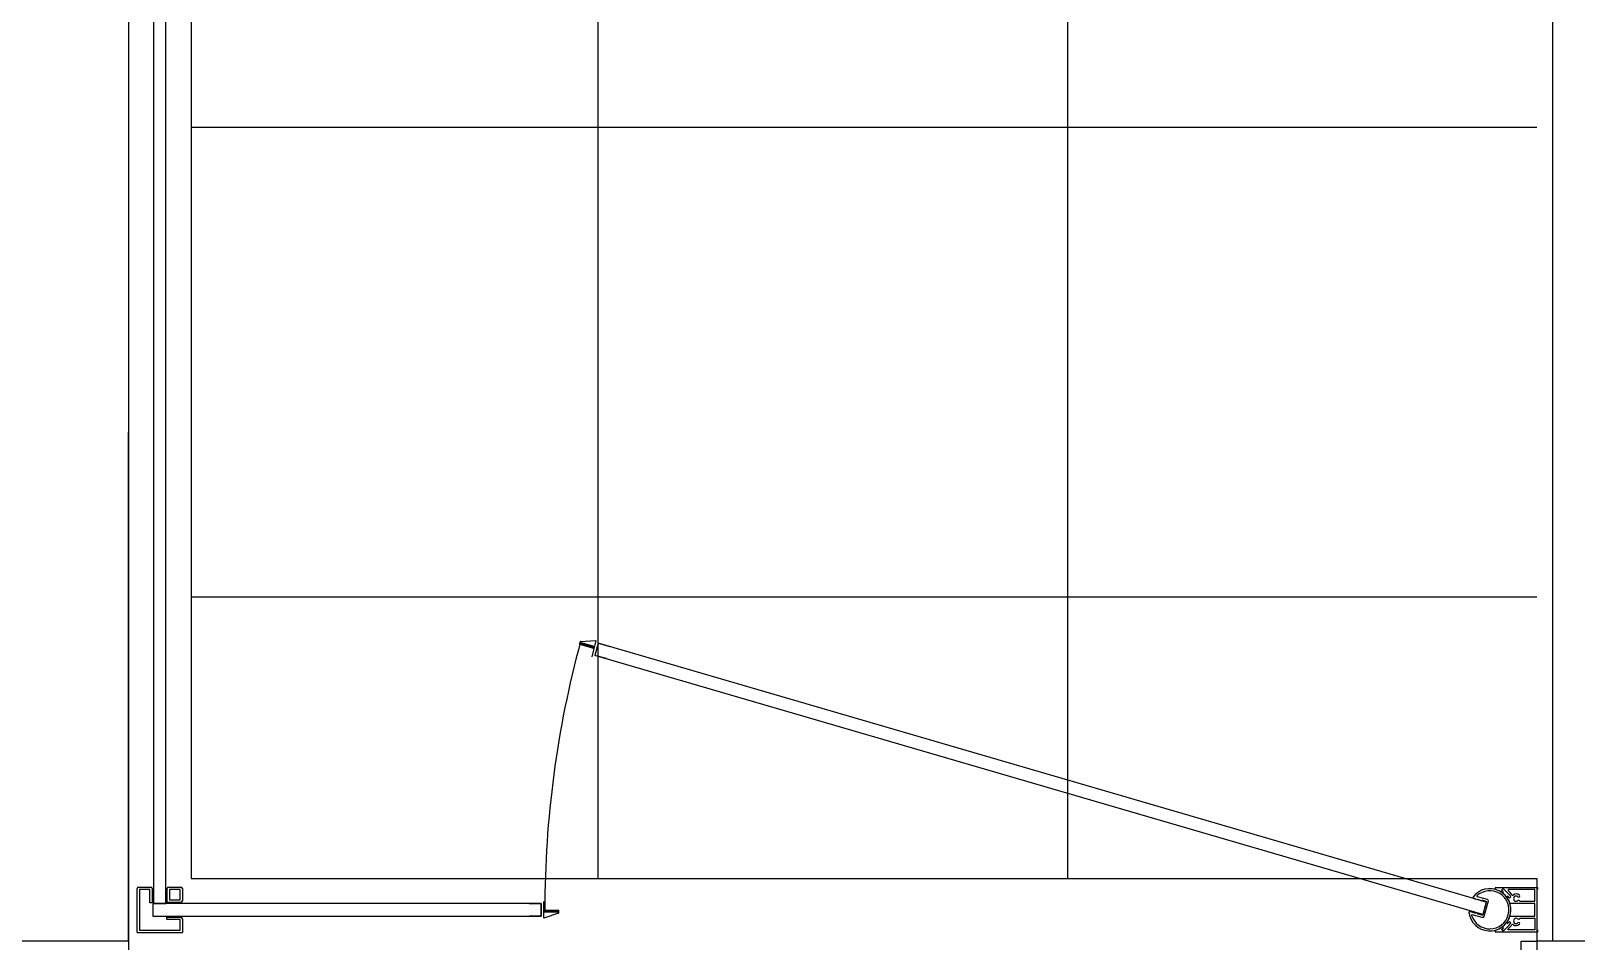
# Model space of a CAD drawing. Header units: millimetres. Extents: x 18456 to 179493, y -203649 to 469211.
# Drawn here: x 144897 to 145884, y 201591 to 202172 of the extents above; entities that cross this region are included whole.
import ezdxf

# ---------------------------------------------------------------- set-up
doc = ezdxf.new("R2010")
doc.units = ezdxf.units.MM
for name, color, linetype, true_color in [('X-평면도(기본형)$0$DOOR', 4, 'Continuous', 0x00ffff), ('X-평면도(기본형)$0$FIN', 9, 'Continuous', 0x808080), ('X-평면도(기본형)$0$FUR', 6, 'Continuous', 0xff00ff), ('X-평면도(기본형)$0$TIL', 5, 'Continuous', 0x0000ff)]:
    doc.layers.add(name, color=color, linetype=linetype, true_color=true_color)

# ---------------------------------------------------------------- blocks, each defined once
blk = doc.blocks.new('X-평면도(기본형)$0$pkdr750190-1')
at = {"layer": 'X-평면도(기본형)$0$DOOR'}
for points in [[(-250, 750), (-250, 725), (-240, 725), (-240, 720), (-260, 720), (-260, 750)], [(-115, 750), (-250, 750), (-250, 726), (-115, 726)]]:
    blk.add_lwpolyline(points, close=True, dxfattribs=at)

msp = doc.modelspace()

# ---------------------------------------------------------------- hatches: boundary and pattern name
at = {"layer": 'X-평면도(기본형)$0$FUR', "true_color": 0x808080}
for points in [[(145247.61, 201781.24), (145247.4, 201780.47), (145247.4, 201780.46), (145247.4, 201780.45), (145247.39, 201780.44), (145247.39, 201780.43), (145247.39, 201780.42), (145247.39, 201780.41), (145247.39, 201780.4), (145247.39, 201780.39), (145247.39, 201780.38), (145247.39, 201780.37), (145247.39, 201780.36), (145247.39, 201780.35), (145247.4, 201780.34), (145247.4, 201780.33), (145247.4, 201780.32), (145247.4, 201780.31), (145247.41, 201780.3), (145247.41, 201780.29), (145247.41, 201780.28), (145247.42, 201780.27), (145247.42, 201780.26), (145247.43, 201780.25), (145247.43, 201780.24), (145247.44, 201780.23), (145247.44, 201780.22), (145247.45, 201780.21), (145247.45, 201780.21), (145247.46, 201780.2), (145247.47, 201780.19), (145247.47, 201780.18), (145247.48, 201780.17), (145247.49, 201780.17), (145247.5, 201780.16), (145247.5, 201780.15), (145247.51, 201780.15), (145247.52, 201780.14), (145247.53, 201780.14), (145247.54, 201780.13), (145247.55, 201780.13), (145247.56, 201780.12), (145247.57, 201780.12), (145247.58, 201780.11), (145247.59, 201780.11), (145247.59, 201780.11), (145247.6, 201780.1), (145255.98, 201777.61), (145255.99, 201777.6), (145256, 201777.6), (145256.01, 201777.6), (145256.02, 201777.6), (145256.03, 201777.59), (145256.04, 201777.59), (145256.05, 201777.59), (145256.06, 201777.59), (145256.08, 201777.59), (145256.09, 201777.59), (145256.1, 201777.59), (145256.11, 201777.6), (145256.12, 201777.6), (145256.13, 201777.6), (145256.14, 201777.6), (145256.15, 201777.6), (145256.16, 201777.61), (145256.17, 201777.61), (145256.18, 201777.61), (145256.19, 201777.62), (145256.2, 201777.62), (145256.21, 201777.63), (145256.21, 201777.63), (145256.22, 201777.64), (145256.23, 201777.64), (145256.24, 201777.65), (145256.25, 201777.65), (145256.26, 201777.66), (145256.27, 201777.67), (145256.27, 201777.67), (145256.28, 201777.68), (145256.29, 201777.69), (145256.3, 201777.7), (145256.3, 201777.7), (145256.31, 201777.71), (145256.31, 201777.72), (145256.32, 201777.73), (145256.33, 201777.74), (145256.33, 201777.75), (145256.34, 201777.76), (145256.34, 201777.77), (145256.34, 201777.78), (145256.35, 201777.79), (145256.35, 201777.8), (145256.36, 201777.81), (145256.36, 201777.82), (145256.5, 201778.34), (145256.5, 201778.36), (145256.51, 201778.37), (145256.51, 201778.39), (145256.51, 201778.41), (145256.51, 201778.43), (145256.52, 201778.44), (145256.52, 201778.46), (145256.52, 201778.48), (145256.52, 201778.49), (145256.51, 201778.51), (145256.51, 201778.53), (145256.51, 201778.54), (145256.51, 201778.56), (145256.5, 201778.58), (145256.5, 201778.59), (145256.5, 201778.61), (145256.49, 201778.63), (145256.49, 201778.64), (145256.48, 201778.66), (145256.47, 201778.68), (145256.47, 201778.69), (145256.46, 201778.71), (145256.45, 201778.72), (145256.44, 201778.74), (145256.43, 201778.75), (145256.42, 201778.76), (145256.41, 201778.78), (145256.4, 201778.79), (145256.39, 201778.8), (145256.38, 201778.82), (145256.37, 201778.83), (145256.35, 201778.84), (145256.34, 201778.85), (145256.33, 201778.86), (145256.31, 201778.87), (145256.3, 201778.88), (145256.29, 201778.89), (145256.27, 201778.9), (145256.26, 201778.91), (145256.24, 201778.92), (145256.23, 201778.92), (145256.21, 201778.93), (145256.19, 201778.94), (145256.18, 201778.94), (145256.16, 201778.95), (145256.15, 201778.95)], [(145234.27, 201609.15), (145234.27, 201609.95), (145234.27, 201609.96), (145234.27, 201609.97), (145234.27, 201609.98), (145234.27, 201609.99), (145234.27, 201610), (145234.27, 201610.01), (145234.26, 201610.02), (145234.26, 201610.03), (145234.26, 201610.04), (145234.26, 201610.05), (145234.25, 201610.06), (145234.25, 201610.07), (145234.24, 201610.08), (145234.24, 201610.09), (145234.23, 201610.1), (145234.23, 201610.11), (145234.22, 201610.11), (145234.22, 201610.12), (145234.21, 201610.13), (145234.21, 201610.14), (145234.2, 201610.15), (145234.19, 201610.15), (145234.18, 201610.16), (145234.18, 201610.17), (145234.17, 201610.18), (145234.16, 201610.18), (145234.15, 201610.19), (145234.15, 201610.2), (145234.14, 201610.2), (145234.13, 201610.21), (145234.12, 201610.21), (145234.11, 201610.22), (145234.1, 201610.22), (145234.09, 201610.23), (145234.08, 201610.23), (145234.07, 201610.23), (145234.06, 201610.24), (145234.05, 201610.24), (145234.04, 201610.24), (145234.03, 201610.24), (145234.02, 201610.25), (145234.01, 201610.25), (145234, 201610.25), (145233.99, 201610.25), (145233.98, 201610.25), (145225.24, 201610.49), (145225.23, 201610.49), (145225.22, 201610.49), (145225.21, 201610.49), (145225.2, 201610.49), (145225.19, 201610.49), (145225.18, 201610.49), (145225.17, 201610.49), (145225.16, 201610.48), (145225.15, 201610.48), (145225.14, 201610.48), (145225.13, 201610.47), (145225.12, 201610.47), (145225.11, 201610.47), (145225.1, 201610.46), (145225.09, 201610.46), (145225.08, 201610.45), (145225.07, 201610.45), (145225.07, 201610.44), (145225.06, 201610.44), (145225.05, 201610.43), (145225.04, 201610.42), (145225.03, 201610.42), (145225.03, 201610.41), (145225.02, 201610.4), (145225.01, 201610.39), (145225, 201610.39), (145225, 201610.38), (145224.99, 201610.37), (145224.99, 201610.36), (145224.98, 201610.35), (145224.97, 201610.34), (145224.97, 201610.33), (145224.96, 201610.32), (145224.96, 201610.31), (145224.96, 201610.31), (145224.95, 201610.3), (145224.95, 201610.29), (145224.95, 201610.28), (145224.94, 201610.27), (145224.94, 201610.26), (145224.94, 201610.25), (145224.94, 201610.23), (145224.94, 201610.22), (145224.94, 201610.21), (145224.93, 201610.2), (145224.93, 201610.19), (145224.93, 201609.65), (145224.94, 201609.63), (145224.94, 201609.61), (145224.94, 201609.6), (145224.94, 201609.58), (145224.94, 201609.56), (145224.95, 201609.55), (145224.95, 201609.53), (145224.95, 201609.51), (145224.96, 201609.5), (145224.96, 201609.48), (145224.97, 201609.47), (145224.98, 201609.45), (145224.98, 201609.43), (145224.99, 201609.42), (145225, 201609.4), (145225.01, 201609.39), (145225.02, 201609.37), (145225.03, 201609.36), (145225.04, 201609.35), (145225.05, 201609.33), (145225.06, 201609.32), (145225.07, 201609.31), (145225.08, 201609.29), (145225.09, 201609.28), (145225.11, 201609.27), (145225.12, 201609.26), (145225.13, 201609.25), (145225.15, 201609.24), (145225.16, 201609.23), (145225.17, 201609.22), (145225.19, 201609.21), (145225.2, 201609.2), (145225.22, 201609.2), (145225.24, 201609.19), (145225.25, 201609.18), (145225.27, 201609.18), (145225.28, 201609.17), (145225.3, 201609.17), (145225.32, 201609.16), (145225.33, 201609.16), (145225.35, 201609.16), (145225.37, 201609.15), (145225.38, 201609.15), (145225.4, 201609.15), (145225.42, 201609.15), (145225.43, 201609.15)]]:
    msp.add_hatch(color=8, dxfattribs=at).paths.add_polyline_path(points, flags=0)

# ---------------------------------------------------------------- linework, layer by layer
at = {"layer": 'X-평면도(기본형)$0$FIN'}
msp.add_line((145869.19, 202800.57), (145869.19, 201590.57), dxfattribs=at)
at = {"layer": 'X-평면도(기본형)$0$FUR', "color": 4, "ltscale": 3, "true_color": 0x00ffff}
for p, q in [((144959.19, 202790.57), (144959.19, 201590.57)), ((144999.19, 202790.57), (144999.19, 201630.57)), ((144999.19, 201630.57), (145859.19, 201630.57)), ((145859.19, 201630.57), (145859.19, 201590.57))]:
    msp.add_line(p, q, dxfattribs=at)
at = {"layer": 'X-평면도(기본형)$0$FUR'}
msp.add_line((144959.19, 201590.57), (144959.19, 201915.57), dxfattribs=at)
at = {"layer": 'X-평면도(기본형)$0$FUR', "color": 8, "true_color": 0x808080}
for p, q in [((145247.73, 201781.69), (145247.4, 201780.47)), ((145255.98, 201777.61), (145247.6, 201780.1)), ((145256.15, 201778.95), (145247.61, 201781.24)), ((145248.01, 201781.91), (145257.94, 201782.49)), ((145257.94, 201782.49), (145255.2, 201772.25)), ((145256.58, 201777.4), (145255.98, 201777.61)), ((145256.5, 201778.34), (145256.36, 201777.82)), ((145256.58, 201777.4), (145256.58, 201777.4)), ((145259.28, 201780.79), (145257.21, 201773.06)), ((145259.28, 201780.79), (145257.21, 201773.06)), ((145259.28, 201780.79), (145266.71, 201778.79)), ((145826.77, 201615.33), (145259.28, 201780.79)), ((145264.64, 201771.07), (145257.21, 201773.06)), ((145824.7, 201607.6), (145257.21, 201773.06)), ((144964.69, 201596.07), (144964.69, 201624.07)), ((144965.69, 201625.07), (144973.44, 201625.07)), ((144972.94, 201623.57), (144966.19, 201623.57)), ((144972.94, 201615.07), (144972.94, 201623.57)), ((144974.44, 201624.07), (144974.44, 201615.07)), ((144983.94, 201615.32), (144983.94, 201624.07)), ((144984.94, 201625.07), (144992.69, 201625.07)), ((144985.44, 201623.57), (144985.44, 201616.82)), ((144992.19, 201623.57), (144985.44, 201623.57)), ((144993.69, 201624.07), (144993.69, 201616.32)), ((145818.33, 201618.73), (145818.31, 201618.66)), ((145820.9, 201618.99), (145827.3, 201617.27)), ((145832.39, 201624.04), (145832.39, 201624.27)), ((145832.89, 201624.77), (145859.49, 201624.77)), ((145837.37, 201623.95), (145836.47, 201623.05)), ((145857.89, 201623.47), (145840.89, 201623.47)), ((145840.89, 201623.47), (145840.89, 201622.85)), ((145841.56, 201617.96), (145842.46, 201618.86)), ((145857.89, 201615.97), (145857.89, 201623.47)), ((145859.19, 201623.47), (145859.19, 201597.67)), ((145859.49, 201623.47), (145859.19, 201623.47)), ((145859.49, 201624.77), (145859.49, 201623.47)), ((144974.44, 201615.07), (144972.94, 201615.07)), ((144992.69, 201615.32), (144983.94, 201615.32)), ((144985.44, 201616.82), (144992.19, 201616.82)), ((145215.19, 201614.57), (145222.88, 201614.57)), ((145222.88, 201606.57), (145222.88, 201614.57)), ((145222.88, 201614.57), (145222.88, 201606.57)), ((145222.88, 201614.57), (145222.88, 201606.57)), ((145222.88, 201606.7), (145222.88, 201614.44)), ((145224.61, 201605.27), (145224.61, 201615.87)), ((145224.61, 201610.54), (145225.24, 201610.49)), ((145224.61, 201610.54), (145224.61, 201610.54)), ((145224.93, 201609.65), (145224.93, 201610.19)), ((145225.24, 201610.49), (145233.98, 201610.25)), ((145225.43, 201609.15), (145234.27, 201609.15)), ((145234.27, 201608.68), (145234.27, 201609.95)), ((145815.7, 201608.94), (145815.69, 201608.88)), ((145817.73, 201609.36), (145816.17, 201609.31)), ((145817.64, 201609.03), (145817.73, 201609.36)), ((145819.57, 201608.51), (145817.64, 201609.03)), ((145818.53, 201618.11), (145819.85, 201617.29)), ((145819.85, 201617.29), (145819.95, 201617.62)), ((145819.95, 201617.62), (145821.88, 201617.11)), ((145821.88, 201617.11), (145823.72, 201616.25)), ((145823.72, 201616.25), (145823.88, 201616.83)), ((145823.88, 201616.83), (145826.47, 201616.14)), ((145826.83, 201615.53), (145824.65, 201607.4)), ((145826.77, 201615.33), (145824.7, 201607.6)), ((145827.93, 201616.17), (145825.28, 201606.29)), ((145857.89, 201614.67), (145841.94, 201614.67)), ((145848.17, 201615.97), (145857.89, 201615.97)), ((145857.89, 201606.47), (145857.89, 201614.67)), ((144983.69, 201604.32), (144983.69, 201605.82)), ((144983.69, 201605.82), (144992.69, 201605.82)), ((144992.19, 201604.32), (144983.69, 201604.32)), ((144993.69, 201604.82), (144993.69, 201596.07)), ((145222.88, 201606.57), (145215.19, 201606.57)), ((145234.06, 201608.4), (145224.61, 201605.27)), ((145824.18, 201605.65), (145817.78, 201607.37)), ((145821.6, 201608.33), (145819.57, 201608.51)), ((145821.44, 201607.75), (145821.6, 201608.33)), ((145824.04, 201607.05), (145821.44, 201607.75)), ((145842.46, 201602.28), (145841.56, 201603.18)), ((145841.94, 201606.47), (145857.89, 201606.47)), ((145848.17, 201605.17), (145857.89, 201605.17)), ((145857.89, 201605.17), (145857.89, 201597.67)), ((144964.69, 201596.07), (144993.69, 201596.07)), ((145832.39, 201596.87), (145832.39, 201597.1)), ((145859.49, 201596.37), (145832.89, 201596.37)), ((145836.47, 201598.09), (145837.37, 201597.19)), ((145840.89, 201597.67), (145840.89, 201598.29)), ((145857.89, 201597.67), (145840.89, 201597.67)), ((145859.19, 201597.67), (145859.49, 201597.67)), ((145859.49, 201597.67), (145859.49, 201596.37))]:
    msp.add_line(p, q, dxfattribs=at)
at = {"layer": 'X-평면도(기본형)$0$FUR'}
msp.add_lwpolyline([(143359.19, 201590.57), (143359.19, 202790.57), (144959.19, 202790.57), (144959.19, 201590.57)], close=True, dxfattribs=at)
at = {"layer": 'X-평면도(기본형)$0$FUR', "color": 8, "true_color": 0x808080}
msp.add_lwpolyline([(144975.19, 202775.57), (144975.19, 201614.57), (144983.19, 201614.57), (144983.19, 202775.57)], close=True, dxfattribs=at)
for points in [[(144966.19, 201623.57), (144966.19, 201597.57), (144992.19, 201597.57), (144992.19, 201604.32)], [(144992.19, 201616.82), (144992.19, 201623.57)], [(145222.88, 201614.57), (144974.69, 201614.57), (144974.69, 201606.57), (145222.88, 201606.57)]]:
    msp.add_lwpolyline(points, dxfattribs=at)
for centre, radius, start, end in [((145879.08, 201610.57), 653.84, 164.80717, 180.00662), ((145247.69, 201780.39), 0.3, 165, 253.40155), ((145248.02, 201781.61), 0.3, 91.86197, 165), ((145256.07, 201777.89), 0.3, 253.40155, 345), ((145256.02, 201778.47), 0.5, 345, 75), ((144965.69, 201624.07), 1, 90, 180), ((144973.44, 201624.07), 1, 0, 90), ((144984.94, 201624.07), 1, 90, 180), ((144992.69, 201624.07), 1, 0, 90), ((145829.08, 201610.57), 13.5, 187.19161, 142.80839), ((145829.08, 201610.57), 12.2, 197.05089, 132.94911), ((145820.97, 201619.28), 0.3, 132.94911, 255), ((145832.89, 201624.27), 0.5, 90, 180), ((145832.89, 201624.04), 0.5, 180, 254.20818), ((145829.08, 201610.57), 13.5, 54.49723, 74.20818), ((145829.08, 201610.57), 14.5, 54.49723, 59.37551), ((145837.21, 201621.97), 0.5, 234.49723, 54.49723), ((145829.08, 201610.57), 15.74, 31.77847, 58.22153), ((145840.48, 201618.7), 0.5, 35.50277, 215.50277), ((145829.08, 201610.57), 17.04, 33.89188, 46.12597), ((145829.08, 201610.57), 14.5, 30.62449, 35.50277), ((145843.64, 201620.35), 0.5, 213.89188, 310.00943), ((145845.89, 201617.67), 3, 46.05713, 130.00943), ((145845.89, 201617.67), 1.7, 46.05713, 313.94287), ((145847.52, 201619.36), 0.65, 226.05713, 46.05713), ((144992.69, 201616.32), 1, 270, 0), ((145225.23, 201610.19), 0.3, 88.40155, 180), ((145225.43, 201609.65), 0.5, 180, 270), ((145233.97, 201609.95), 0.3, 0, 88.40155), ((145816.19, 201608.82), 0.5, 91.83057, 165), ((145818.79, 201618.53), 0.5, 165, 238.16943), ((145829.08, 201610.57), 13.5, 17.68019, 35.50277), ((145847.52, 201615.98), 0.65, 359.30146, 133.94287), ((144992.69, 201604.82), 1, 0, 90), ((145233.97, 201608.68), 0.3, 286.86197, 360), ((145817.7, 201607.08), 0.3, 75, 197.05089), ((145829.08, 201610.57), 13.5, 285.79182, 305.50277), ((145837.21, 201599.17), 0.5, 305.50277, 125.50277), ((145829.08, 201610.57), 15.74, 301.77847, 328.22153), ((145840.48, 201602.44), 0.5, 144.49723, 324.49723), ((145829.08, 201610.57), 13.5, 324.49723, 342.31981), ((145829.08, 201610.57), 14.5, 324.49723, 329.37551), ((145829.08, 201610.57), 17.04, 313.87403, 326.10812), ((145843.64, 201600.79), 0.5, 49.99057, 146.10812), ((145845.89, 201603.47), 3, 229.99057, 313.94287), ((145845.89, 201603.47), 1.7, 46.05713, 313.94287), ((145847.52, 201605.16), 0.65, 226.05713, 0.69854), ((145847.52, 201601.78), 0.65, 313.94287, 133.94287), ((145832.89, 201597.1), 0.5, 105.79182, 180), ((145832.89, 201596.87), 0.5, 180, 270), ((145829.08, 201610.57), 14.5, 300.62449, 305.50277)]:
    msp.add_arc(centre, radius, start, end, dxfattribs=at)
at = {"layer": 'X-평면도(기본형)$0$FUR', "color": 8, "true_color": 0x808080, "extrusion": (0, 0, -1)}
for centre, radius, start, end in [((-145826.34, 201615.66), 0.5, 105, 195), ((-145827.06, 201616.4), 0.9, 105, 195), ((-145824.17, 201607.53), 0.5, 195, 285), ((-145824.41, 201606.52), 0.9, 195, 285)]:
    msp.add_arc(centre, radius, start, end, dxfattribs=at)
at = {"layer": 'X-평면도(기본형)$0$TIL'}
for p, q in [((145259.19, 202690.57), (145259.19, 201630.57)), ((145559.19, 202660.34), (145559.19, 201630.57)), ((144999.19, 202110.57), (145859.19, 202110.57)), ((144999.19, 201810.57), (145859.19, 201810.57)), ((144959.19, 201590.57), (144959.19, 200610.57))]:
    msp.add_line(p, q, dxfattribs=at)

# ---------------------------------------------------------------- block references
msp.add_blockref('X-평면도(기본형)$0$pkdr750190-1', (146109.19, 200840.57))

doc.saveas('drawing.dxf')
